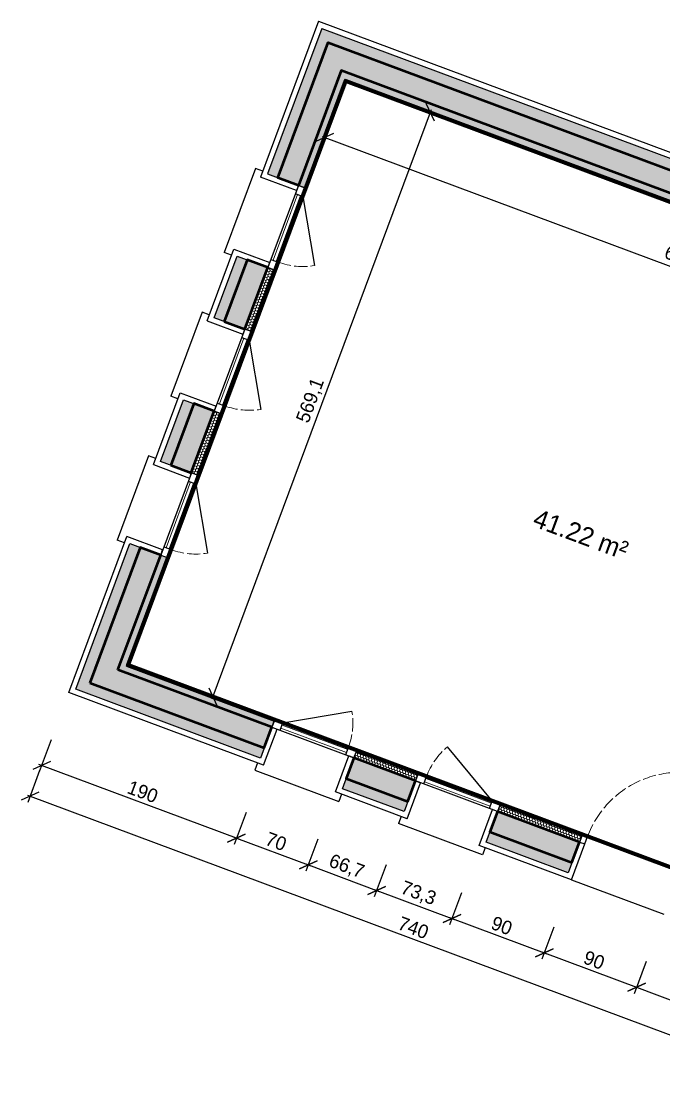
# Model space of a CAD drawing. Header units: centimetres. Extents: x 3005 to 4563, y 876 to 1848.
# Drawn here: x 3005 to 3592, y 876 to 1848 of the extents above; entities that cross this region are included whole.
import ezdxf

# ---------------------------------------------------------------- set-up
doc = ezdxf.new("R2010")
doc.units = ezdxf.units.CM
doc.linetypes.add('ACAD_ISO02W100', pattern=[15, 12, -3])
for name, color, linetype, lineweight in [('03-MURS_coupés - PROJET', 70, 'Continuous', 50), ('07-ALLEGES - PROJET', 150, 'Continuous', 25), ('07-DALLES - PROJET', 150, 'Continuous', 25), ('10-HABILLAGE INT. - PROJET', 104, 'Continuous', 25), ('10-HABILLAGE INT. HACHURES - PROJET', 52, 'Continuous', 25), ('16-MENUI - PROJET', 171, 'Continuous', 25), ('50-SURFACE CHAMP', 150, 'Continuous', 15)]:
    doc.layers.add(name, color=color, linetype=linetype, lineweight=lineweight)
for name, color, linetype, lineweight, true_color in [('03-MURS_hachures - PROJET', 7, 'Continuous', 13, 0x7a7a7a), ('18-ISOLATIONS - PROJET', 7, 'Continuous', 15, 0x7a7a7a), ('82-COTATIONS Extension', 7, 'Continuous', 20, 0xe651d2)]:
    doc.layers.add(name, color=color, linetype=linetype, lineweight=lineweight, true_color=true_color)
doc.layers.add('50-SURFACE-objet', color=2, linetype='Continuous', lineweight=100, plot=False)
doc.styles.add('ELE_CENTURY_GOTHIC', font='GOTHIC.TTF')
doc.dimstyles.new('ELE_ARC_1-50', dxfattribs={"dimscale": 5, "dimtxt": 2.5, "dimasz": 2.5, "dimexe": 1.25, "dimexo": 0.625, "dimtad": 1, "dimtoh": 1, "dimdec": 1, "dimzin": 9, "dimtxsty": 'ELE_CENTURY_GOTHIC', "dimblk": 'OBLIQUE', "dimcen": 0, "dimdle": 0.5, "dimclrt": 256, "dimadec": 1, "dimazin": 2, "dimtp": 0.01, "dimtm": 0.01, "dimtfac": 0.5, "dimtdec": 1, "dimtofl": 0, "dimtmove": 0, "dimatfit": 3, "dimfxl": 5, "dimfxlon": 1, "dimtfillclr": 2, "dimarcsym": 0})
pattern_1 = [(69.56388, (3741.6183, 976.8665), (-0.456843, 2.7114135), [1.5875, -3.175]), (189.56388, (3741.6183, 976.8665), (-2.1197314, -1.7513445), [1.5875, -3.175]), (129.56388, (3741.6183, 976.8665), (-2.5765745, 0.960069), [-3.175, 1.5875])]
pattern_2 = [(339.56388, (3279.3752, 1841.3613), (2.7114135, 0.456843), [1.5875, -3.175]), (99.56388, (3279.3752, 1841.3613), (-1.7513445, 2.1197314), [1.5875, -3.175]), (39.56388, (3279.3752, 1841.3613), (0.960069, 2.5765745), [-3.175, 1.5875])]

# ---------------------------------------------------------------- blocks, each defined once
blk = doc.blocks.new('PORTE_OUVERTURE 90cm')
for points in [[(0, 0), (5, 0), (5, 90), (0, 90)], [(0, 0), (-5, 0), (-5, -7.3), (0, -7.3)], [(90, 0), (95, 0), (95, -7.3), (90, -7.3)]]:
    blk.add_lwpolyline(points, close=True)
at = {"color": 252, "linetype": 'ACAD_ISO02W100', "lineweight": 20, "true_color": 0x939598}
blk.add_arc((0, 0), 90, 0, 90, dxfattribs=at)
blk = doc.blocks.new('FENETRE 1V - 80cm')
for p, q in [((8, 0), (63.43, 32)), ((72, -7.3), (72, 0)), ((8, -7.3), (8, 0))]:
    blk.add_line(p, q)
at = {"color": 152, "lineweight": 15, "true_color": 0x2776bb}
for p, q in [((72, -2.15), (8, -2.15)), ((72, -5.15), (8, -5.15))]:
    blk.add_line(p, q, dxfattribs=at)
blk.add_lwpolyline([(0, -7.3), (80, -7.3), (80, 0), (0, 0)], close=True)
at = {"color": 251, "linetype": 'ACAD_ISO02W100', "lineweight": 15, "true_color": 0x636466}
blk.add_arc((8, 0), 64, 0, 30, dxfattribs=at)
at = {"layer": '07-ALLEGES - PROJET'}
for p, q in [((-1, -42.3), (-1, -49.3)), ((81, -42.3), (81, -49.3)), ((-1, -49.3), (81, -49.3))]:
    blk.add_line(p, q, dxfattribs=at)
blk = doc.blocks.new('_Oblique')
at = {"color": 0, "linetype": 'ByBlock', "lineweight": -2}
blk.add_line((-0.5, -0.5), (0.5, 0.5), dxfattribs=at)
blk = doc.blocks.new('*D27')
at = {"layer": '82-COTATIONS Extension', "color": 0, "lineweight": -2, "transparency": 16777216}
for p, q in [((3032.11, 1192.08), (3021.2, 1162.79)), ((3203.76, 1101.44), (3021.03, 1169.52)), ((3210.15, 1125.74), (3199.24, 1096.45))]:
    blk.add_line(p, q, dxfattribs=at)
at = {"layer": 'Defpoints', "color": 0, "transparency": 16777216}
for p in [(3048.19, 1235.25), (3023.38, 1168.65), (3226.23, 1168.91)]:
    blk.add_point(p, dxfattribs=at)
at = {"layer": '82-COTATIONS Extension', "color": 0, "lineweight": -2, "transparency": 16777216, "xscale": 12.5, "yscale": 12.5, "zscale": 12.5}
for p, rotation in [((3023.38, 1168.65), 159.5638767251507), ((3201.42, 1102.31), 339.5638767251507)]:
    blk.add_blockref('_Oblique', p, dxfattribs=dict(at, rotation=rotation))
at = {"layer": '82-COTATIONS Extension', "transparency": 16777216, "insert": (3115.78, 1144.56), "char_height": 12.5, "attachment_point": 5, "rotation": 339.56388, "style": 'ELE_CENTURY_GOTHIC'}
blk.add_mtext('190', dxfattribs=at)
blk = doc.blocks.new('*D28')
at = {"layer": '82-COTATIONS Extension', "color": 0, "lineweight": -2, "transparency": 16777216}
for p, q in [((3210.15, 1125.74), (3199.24, 1096.45)), ((3199.08, 1103.18), (3269.36, 1076.99)), ((3275.74, 1101.29), (3264.83, 1072.01))]:
    blk.add_line(p, q, dxfattribs=at)
at = {"layer": 'Defpoints', "color": 0, "transparency": 16777216}
for p in [(3226.23, 1168.91), (3291.83, 1144.46), (3267.01, 1077.87)]:
    blk.add_point(p, dxfattribs=at)
at = {"layer": '82-COTATIONS Extension', "color": 0, "lineweight": -2, "transparency": 16777216, "xscale": 12.5, "yscale": 12.5, "zscale": 12.5}
for p, rotation in [((3201.42, 1102.31), 159.5638767251507), ((3267.01, 1077.87), 339.5638767251507)]:
    blk.add_blockref('_Oblique', p, dxfattribs=dict(at, rotation=rotation))
at = {"layer": '82-COTATIONS Extension', "transparency": 16777216, "insert": (3237.6, 1099.17), "char_height": 12.5, "attachment_point": 5, "rotation": 339.56388, "style": 'ELE_CENTURY_GOTHIC'}
blk.add_mtext('70', dxfattribs=at)
blk = doc.blocks.new('*D29')
at = {"layer": '82-COTATIONS Extension', "color": 0, "lineweight": -2, "transparency": 16777216}
for p, q in [((3275.74, 1101.29), (3264.83, 1072.01)), ((3264.67, 1078.74), (3331.87, 1053.7)), ((3338.25, 1078), (3327.34, 1048.72))]:
    blk.add_line(p, q, dxfattribs=at)
at = {"layer": 'Defpoints', "color": 0, "transparency": 16777216}
for p in [(3291.83, 1144.46), (3354.34, 1121.17), (3329.53, 1054.57)]:
    blk.add_point(p, dxfattribs=at)
at = {"layer": '82-COTATIONS Extension', "color": 0, "lineweight": -2, "transparency": 16777216, "xscale": 12.5, "yscale": 12.5, "zscale": 12.5}
for p, rotation in [((3267.01, 1077.87), 159.5638767251507), ((3329.53, 1054.57), 339.5638767251507)]:
    blk.add_blockref('_Oblique', p, dxfattribs=dict(at, rotation=rotation))
at = {"layer": '82-COTATIONS Extension', "transparency": 16777216, "insert": (3301.85, 1075.84), "char_height": 12.5, "attachment_point": 5, "rotation": 339.56388, "style": 'ELE_CENTURY_GOTHIC'}
blk.add_mtext('66,7', dxfattribs=at)
blk = doc.blocks.new('*D30')
at = {"layer": '82-COTATIONS Extension', "color": 0, "lineweight": -2, "transparency": 16777216}
for p, q in [((3338.25, 1078), (3327.34, 1048.72)), ((3327.18, 1055.45), (3400.54, 1028.11)), ((3406.93, 1052.41), (3396.02, 1023.13))]:
    blk.add_line(p, q, dxfattribs=at)
at = {"layer": 'Defpoints', "color": 0, "transparency": 16777216}
for p in [(3354.34, 1121.17), (3423.02, 1095.58), (3398.2, 1028.98)]:
    blk.add_point(p, dxfattribs=at)
at = {"layer": '82-COTATIONS Extension', "color": 0, "lineweight": -2, "transparency": 16777216, "xscale": 12.5, "yscale": 12.5, "zscale": 12.5}
for p, rotation in [((3329.53, 1054.57), 159.5638767251507), ((3398.2, 1028.98), 339.5638767251507)]:
    blk.add_blockref('_Oblique', p, dxfattribs=dict(at, rotation=rotation))
at = {"layer": '82-COTATIONS Extension', "transparency": 16777216, "insert": (3367.45, 1051.4), "char_height": 12.5, "attachment_point": 5, "rotation": 339.56388, "style": 'ELE_CENTURY_GOTHIC'}
blk.add_mtext('73,3', dxfattribs=at)
blk = doc.blocks.new('*D31')
at = {"layer": '82-COTATIONS Extension', "color": 0, "lineweight": -2, "transparency": 16777216}
for p, q in [((3406.93, 1052.41), (3396.02, 1023.13)), ((3395.86, 1029.86), (3484.88, 996.69)), ((3491.27, 1020.99), (3480.36, 991.7))]:
    blk.add_line(p, q, dxfattribs=at)
at = {"layer": 'Defpoints', "color": 0, "transparency": 16777216}
for p in [(3423.02, 1095.58), (3507.35, 1064.16), (3482.54, 997.56)]:
    blk.add_point(p, dxfattribs=at)
at = {"layer": '82-COTATIONS Extension', "color": 0, "lineweight": -2, "transparency": 16777216, "xscale": 12.5, "yscale": 12.5, "zscale": 12.5}
for p, rotation in [((3398.2, 1028.98), 159.5638767251507), ((3482.54, 997.56), 339.5638767251507)]:
    blk.add_blockref('_Oblique', p, dxfattribs=dict(at, rotation=rotation))
at = {"layer": '82-COTATIONS Extension', "transparency": 16777216, "insert": (3443.75, 1022.35), "char_height": 12.5, "attachment_point": 5, "rotation": 339.56388, "style": 'ELE_CENTURY_GOTHIC'}
blk.add_mtext('90', dxfattribs=at)
blk = doc.blocks.new('*D32')
at = {"layer": '82-COTATIONS Extension', "color": 0, "lineweight": -2, "transparency": 16777216}
for p, q in [((3491.27, 1020.99), (3480.36, 991.7)), ((3480.2, 998.43), (3569.22, 965.26)), ((3575.6, 989.56), (3564.69, 960.28))]:
    blk.add_line(p, q, dxfattribs=at)
at = {"layer": 'Defpoints', "color": 0, "transparency": 16777216}
for p in [(3507.35, 1064.16), (3591.69, 1032.73), (3566.87, 966.14)]:
    blk.add_point(p, dxfattribs=at)
at = {"layer": '82-COTATIONS Extension', "color": 0, "lineweight": -2, "transparency": 16777216, "xscale": 12.5, "yscale": 12.5, "zscale": 12.5}
for p, rotation in [((3482.54, 997.56), 159.5638767251507), ((3566.87, 966.14), 339.5638767251507)]:
    blk.add_blockref('_Oblique', p, dxfattribs=dict(at, rotation=rotation))
at = {"layer": '82-COTATIONS Extension', "transparency": 16777216, "insert": (3528.09, 990.93), "char_height": 12.5, "attachment_point": 5, "rotation": 339.56388, "style": 'ELE_CENTURY_GOTHIC'}
blk.add_mtext('90', dxfattribs=at)
blk = doc.blocks.new('*D33')
at = {"layer": '82-COTATIONS Extension', "color": 0, "lineweight": -2, "transparency": 16777216}
for p, q in [((3575.6, 989.56), (3564.69, 960.28)), ((3564.53, 967.01), (3719.15, 909.4)), ((3725.53, 933.7), (3714.62, 904.41))]:
    blk.add_line(p, q, dxfattribs=at)
at = {"layer": 'Defpoints', "color": 0, "transparency": 16777216}
for p in [(3591.69, 1032.73), (3741.62, 976.87), (3716.8, 910.27)]:
    blk.add_point(p, dxfattribs=at)
at = {"layer": '82-COTATIONS Extension', "color": 0, "lineweight": -2, "transparency": 16777216, "xscale": 12.5, "yscale": 12.5, "zscale": 12.5}
for p, rotation in [((3566.87, 966.14), 159.5638767251507), ((3716.8, 910.27), 339.5638767251507)]:
    blk.add_blockref('_Oblique', p, dxfattribs=dict(at, rotation=rotation))
at = {"layer": '82-COTATIONS Extension', "transparency": 16777216, "insert": (3645.22, 947.28), "char_height": 12.5, "attachment_point": 5, "rotation": 339.56388, "style": 'ELE_CENTURY_GOTHIC'}
blk.add_mtext('160', dxfattribs=at)
blk = doc.blocks.new('*D34')
at = {"layer": '82-COTATIONS Extension', "color": 0, "lineweight": -2, "transparency": 16777216}
for p, q in [((3021.63, 1163.96), (3010.72, 1134.68)), ((3010.56, 1141.41), (3708.67, 881.28)), ((3715.06, 905.58), (3704.15, 876.3))]:
    blk.add_line(p, q, dxfattribs=at)
at = {"layer": 'Defpoints', "color": 0, "transparency": 16777216}
for p in [(3048.19, 1235.25), (3741.62, 976.87), (3706.33, 882.16)]:
    blk.add_point(p, dxfattribs=at)
at = {"layer": '82-COTATIONS Extension', "color": 0, "lineweight": -2, "transparency": 16777216, "xscale": 12.5, "yscale": 12.5, "zscale": 12.5}
for p, rotation in [((3012.9, 1140.54), 159.5638767251507), ((3706.33, 882.16), 339.5638767251507)]:
    blk.add_blockref('_Oblique', p, dxfattribs=dict(at, rotation=rotation))
at = {"layer": '82-COTATIONS Extension', "transparency": 16777216, "insert": (3363, 1020.43), "char_height": 12.5, "attachment_point": 5, "rotation": 339.56388, "style": 'ELE_CENTURY_GOTHIC'}
blk.add_mtext('740', dxfattribs=at)
blk = doc.blocks.new('*D35')
at = {"layer": '82-COTATIONS Extension', "color": 0, "lineweight": -2, "transparency": 16777216}
for p, q in [((3290.82, 1765.24), (3279.9, 1735.95)), ((3279.74, 1742.68), (3938.22, 1497.33)), ((3944.6, 1521.63), (3933.69, 1492.34))]:
    blk.add_line(p, q, dxfattribs=at)
at = {"layer": 'Defpoints', "color": 0, "transparency": 16777216}
for p in [(3301.3, 1793.39), (3955.09, 1549.77), (3935.87, 1498.2)]:
    blk.add_point(p, dxfattribs=at)
at = {"layer": '82-COTATIONS Extension', "color": 0, "lineweight": -2, "transparency": 16777216, "xscale": 12.5, "yscale": 12.5, "zscale": 12.5}
for p, rotation in [((3282.09, 1741.81), 159.5638767251507), ((3935.87, 1498.2), 339.5638767251507)]:
    blk.add_blockref('_Oblique', p, dxfattribs=dict(at, rotation=rotation))
at = {"layer": '82-COTATIONS Extension', "transparency": 16777216, "insert": (3612.56, 1629.62), "char_height": 12.5, "attachment_point": 5, "rotation": 339.56388, "style": 'ELE_CENTURY_GOTHIC'}
blk.add_mtext('697,7', dxfattribs=at)
blk = doc.blocks.new('*D36')
at = {"layer": '82-COTATIONS Extension', "color": 0, "lineweight": -2, "transparency": 16777216}
for p, q in [((3355.09, 1773.34), (3384.38, 1762.43)), ((3379.39, 1766.96), (3178.94, 1229)), ((3156.39, 1240.07), (3185.67, 1229.16))]:
    blk.add_line(p, q, dxfattribs=at)
at = {"layer": 'Defpoints', "color": 0, "transparency": 16777216}
for p in [(3301.3, 1793.39), (3102.6, 1260.12), (3179.82, 1231.34)]:
    blk.add_point(p, dxfattribs=at)
at = {"layer": '82-COTATIONS Extension', "color": 0, "lineweight": -2, "transparency": 16777216, "xscale": 12.5, "yscale": 12.5, "zscale": 12.5}
for p, rotation in [((3378.52, 1764.61), 69.56387672515072), ((3179.82, 1231.34), 249.5638767251507)]:
    blk.add_blockref('_Oblique', p, dxfattribs=dict(at, rotation=rotation))
at = {"layer": '82-COTATIONS Extension', "transparency": 16777216, "insert": (3269.55, 1501.56), "char_height": 12.5, "attachment_point": 5, "rotation": 69.56388, "style": 'ELE_CENTURY_GOTHIC'}
blk.add_mtext('569,1', dxfattribs=at)

msp = doc.modelspace()

# ---------------------------------------------------------------- hatches: boundary and pattern name
at = {"layer": '03-MURS_hachures - PROJET'}
h = msp.add_hatch(dxfattribs=at)
h.set_pattern_fill('AR-CONC', color=256, scale=0.2)
h.paths.add_polyline_path([(3608.59, 1063.78), (3601.61, 1045.04), (3746.86, 990.92), (3753.84, 1009.66)])
h.paths.add_polyline_path([(3514.89, 1098.7), (3439.92, 1126.63), (3432.94, 1107.89), (3507.9, 1079.96)])
h.paths.add_polyline_path([(3308.73, 1175.52), (3301.75, 1156.77), (3357.97, 1135.83), (3364.96, 1154.57)])
h.paths.add_polyline_path([(3233.77, 1203.45), (3093.21, 1255.82), (3132.26, 1360.63), (3113.52, 1367.61), (3067.49, 1244.07), (3226.79, 1184.71)])
h.paths.add_polyline_path([(3181.14, 1491.82), (3162.4, 1498.8), (3141.45, 1442.58), (3160.19, 1435.59)])
h.paths.add_polyline_path([(3230.03, 1623.01), (3211.29, 1629.99), (3190.34, 1573.76), (3209.08, 1566.78)])
h.paths.add_polyline_path([(3297.01, 1802.77), (3957.64, 1556.61), (3964.62, 1575.36), (3285.25, 1828.5), (3239.22, 1704.95), (3257.96, 1697.97)])
at = {"layer": '18-ISOLATIONS - PROJET'}
h = msp.add_hatch(dxfattribs=at)
h.set_pattern_fill('HONEY', color=256, scale=0.5)
h.set_pattern_definition(pattern_2)
h.paths.add_polyline_path([(3968.12, 1584.73), (3279.38, 1841.36), (3229.85, 1708.45), (3239.22, 1704.95), (3285.25, 1828.5), (3964.62, 1575.36)])
h.paths.add_polyline_path([(3211.29, 1629.99), (3201.92, 1633.48), (3180.97, 1577.26), (3190.34, 1573.76)])
h.paths.add_polyline_path([(3162.4, 1498.8), (3153.03, 1502.29), (3132.08, 1446.07), (3141.45, 1442.58)])
h.paths.add_polyline_path([(3113.52, 1367.61), (3104.15, 1371.1), (3054.62, 1238.19), (3223.29, 1175.34), (3226.79, 1184.71), (3067.49, 1244.07)])
h.paths.add_polyline_path([(3357.97, 1135.83), (3301.75, 1156.77), (3298.26, 1147.4), (3354.48, 1126.45)])
h.paths.add_polyline_path([(3507.9, 1079.96), (3432.94, 1107.89), (3429.45, 1098.52), (3504.41, 1070.59)])
h.paths.add_polyline_path([(3746.86, 990.92), (3601.61, 1045.04), (3598.12, 1035.67), (3743.36, 981.55)])
h = msp.add_hatch(dxfattribs=at)
h.set_pattern_fill('HONEY', color=256, scale=0.5)
h.set_pattern_definition(pattern_2)
h.paths.add_polyline_path([(3957.64, 1556.61), (3297.01, 1802.77), (3257.96, 1697.97), (3263.58, 1695.88), (3300.54, 1795.06), (3955.55, 1550.99)])
h = msp.add_hatch(dxfattribs=at)
h.set_pattern_fill('HONEY', color=256, scale=0.5, angle=-90)
h.set_pattern_definition([(339.56388, (3031.378, 1190.1215), (2.7114135, 0.456843), [1.5875, -3.175]), (99.56388, (3031.378, 1190.1215), (-1.7513445, 2.1197314), [1.5875, -3.175]), (39.56388, (3031.378, 1190.1215), (0.960069, 2.5765745), [-3.175, 1.5875])])
h.paths.add_polyline_path([(3209.08, 1566.78), (3214.7, 1564.69), (3235.65, 1620.91), (3230.03, 1623.01)])
h = msp.add_hatch(dxfattribs=at)
h.set_pattern_fill('HONEY', color=256, scale=0.5, angle=-90)
h.set_pattern_definition([(339.56388, (2982.4951, 1058.9328), (2.7114135, 0.456843), [1.5875, -3.175]), (99.56388, (2982.4951, 1058.9328), (-1.7513445, 2.1197314), [1.5875, -3.175]), (39.56388, (2982.4951, 1058.9328), (0.960069, 2.5765745), [-3.175, 1.5875])])
h.paths.add_polyline_path([(3160.19, 1435.59), (3165.82, 1433.5), (3186.77, 1489.72), (3181.14, 1491.82)])
h = msp.add_hatch(dxfattribs=at)
h.set_pattern_fill('HONEY', color=256, scale=0.5)
h.set_pattern_definition(pattern_1)
h.paths.add_polyline_path([(3132.26, 1360.63), (3093.21, 1255.82), (3233.77, 1203.45), (3235.86, 1209.07), (3100.93, 1259.35), (3137.88, 1358.53)])
h.paths.add_polyline_path([(3610.69, 1069.41), (3608.59, 1063.78), (3753.84, 1009.66), (3755.93, 1015.29)])
h = msp.add_hatch(dxfattribs=at)
h.set_pattern_fill('HONEY', color=256, scale=0.5)
h.set_pattern_definition(pattern_1)
h.paths.add_polyline_path([(3310.83, 1181.14), (3308.73, 1175.52), (3364.96, 1154.57), (3367.05, 1160.19)])
h = msp.add_hatch(dxfattribs=at)
h.set_pattern_fill('HONEY', color=256, scale=0.5)
h.set_pattern_definition([(69.56388, (3872.807, 927.9837), (-0.456843, 2.7114135), [1.5875, -3.175]), (189.56388, (3872.807, 927.9837), (-2.1197314, -1.7513445), [1.5875, -3.175]), (129.56388, (3872.807, 927.9837), (-2.5765745, 0.960069), [-3.175, 1.5875])])
h.paths.add_polyline_path([(3514.89, 1098.7), (3516.98, 1104.32), (3442.02, 1132.26), (3439.92, 1126.63)])

# ---------------------------------------------------------------- linework, layer by layer
at = {"layer": '03-MURS_coupés - PROJET'}
for p, q in [((3233.77, 1203.45), (3093.21, 1255.82)), ((3067.49, 1244.07), (3226.79, 1184.71)), ((3226.79, 1184.71), (3233.77, 1203.45))]:
    msp.add_line(p, q, dxfattribs=at)
for points in [[(3957.64, 1556.61), (3297.01, 1802.77), (3257.96, 1697.97), (3239.22, 1704.95), (3285.25, 1828.5), (3964.62, 1575.36)], [(3093.21, 1255.82), (3132.26, 1360.63), (3113.52, 1367.61), (3067.49, 1244.07)]]:
    msp.add_lwpolyline(points, dxfattribs=at)
for points in [[(3190.34, 1573.76), (3209.08, 1566.78), (3230.03, 1623.01), (3211.29, 1629.99)], [(3141.45, 1442.58), (3160.19, 1435.59), (3181.14, 1491.82), (3162.4, 1498.8)], [(3357.97, 1135.83), (3364.96, 1154.57), (3308.73, 1175.52), (3301.75, 1156.77)], [(3507.9, 1079.96), (3514.89, 1098.7), (3439.92, 1126.63), (3432.94, 1107.89)]]:
    msp.add_lwpolyline(points, close=True, dxfattribs=at)
at = {"layer": '07-DALLES - PROJET'}
msp.add_line((3507.35, 1064.16), (3591.69, 1032.73), dxfattribs=at)
at = {"layer": '10-HABILLAGE INT. - PROJET'}
for p, q in [((3300.54, 1795.06), (3263.58, 1695.88)), ((3301.3, 1793.39), (3264.8, 1695.42)), ((3300.54, 1795.06), (3955.55, 1550.99)), ((3301.3, 1793.39), (3955.09, 1549.77)), ((3257.96, 1697.97), (3264.8, 1695.42)), ((3132.26, 1360.63), (3139.1, 1358.08)), ((3100.93, 1259.35), (3137.88, 1358.53)), ((3102.6, 1260.12), (3139.1, 1358.08)), ((3233.77, 1203.45), (3235.86, 1209.07))]:
    msp.add_line(p, q, dxfattribs=at)
for points in [[(3214.7, 1564.69), (3235.65, 1620.91)], [(3215.92, 1564.23), (3236.87, 1620.46)], [(3235.65, 1620.91), (3236.87, 1620.46)], [(3215.92, 1564.23), (3214.7, 1564.69)], [(3165.82, 1433.5), (3186.77, 1489.72)], [(3167.04, 1433.04), (3187.99, 1489.27)], [(3186.77, 1489.72), (3187.99, 1489.27)], [(3167.04, 1433.04), (3165.82, 1433.5)], [(3100.93, 1259.35), (3235.86, 1209.07), (3236.32, 1210.29), (3102.6, 1260.12)], [(3310.83, 1181.14), (3311.28, 1182.36)], [(3367.05, 1160.19), (3310.83, 1181.14)], [(3367.51, 1161.41), (3311.28, 1182.36)], [(3367.51, 1161.41), (3367.05, 1160.19)], [(3442.02, 1132.26), (3442.47, 1133.47)], [(3516.98, 1104.32), (3442.02, 1132.26)], [(3517.44, 1105.54), (3442.47, 1133.47)], [(3517.44, 1105.54), (3516.98, 1104.32)]]:
    msp.add_lwpolyline(points, dxfattribs=at)
at = {"layer": '10-HABILLAGE INT. HACHURES - PROJET'}
for p, q in [((3235.65, 1620.91), (3230.03, 1623.01)), ((3214.7, 1564.69), (3209.08, 1566.78)), ((3186.77, 1489.72), (3181.14, 1491.82)), ((3165.82, 1433.5), (3160.19, 1435.59)), ((3310.83, 1181.14), (3308.73, 1175.52)), ((3367.05, 1160.19), (3364.96, 1154.57)), ((3442.02, 1132.26), (3439.92, 1126.63)), ((3516.98, 1104.32), (3514.89, 1098.7))]:
    msp.add_line(p, q, dxfattribs=at)
at = {"layer": '16-MENUI - PROJET'}
for p, q in [((3276.44, 1847.79), (3223.42, 1705.51)), ((3276.44, 1847.79), (3969.86, 1589.41)), ((3279.38, 1841.36), (3229.85, 1708.45)), ((3279.38, 1841.36), (3968.12, 1584.73)), ((3198.98, 1639.91), (3231.77, 1627.69)), ((3230.03, 1623.01), (3231.77, 1627.69)), ((3174.53, 1574.32), (3207.33, 1562.1)), ((3209.08, 1566.78), (3207.33, 1562.1)), ((3150.09, 1508.72), (3182.89, 1496.5)), ((3181.14, 1491.82), (3182.89, 1496.5)), ((3125.65, 1443.13), (3158.45, 1430.91)), ((3160.19, 1435.59), (3158.45, 1430.91)), ((3048.19, 1235.25), (3101.21, 1377.53)), ((3054.62, 1238.19), (3104.15, 1371.1)), ((3226.23, 1168.91), (3048.19, 1235.25)), ((3223.29, 1175.34), (3054.62, 1238.19)), ((3233.77, 1203.45), (3223.29, 1175.34)), ((3226.23, 1168.91), (3238.45, 1201.7)), ((3233.77, 1203.45), (3238.45, 1201.7)), ((3291.83, 1144.46), (3304.05, 1177.26)), ((3308.73, 1175.52), (3304.05, 1177.26)), ((3357.42, 1120.02), (3369.64, 1152.82)), ((3364.96, 1154.57), (3369.64, 1152.82)), ((3423.02, 1095.58), (3435.24, 1128.38)), ((3439.92, 1126.63), (3435.24, 1128.38)), ((3514.89, 1098.7), (3519.57, 1096.95)), ((3507.35, 1064.16), (3519.57, 1096.95))]:
    msp.add_line(p, q, dxfattribs=at)
for points in [[(3229.85, 1708.45), (3257.96, 1697.97), (3256.21, 1693.28), (3223.42, 1705.51)], [(3174.53, 1574.32), (3198.98, 1639.91)], [(3209.08, 1566.78), (3180.97, 1577.26), (3201.92, 1633.48), (3230.03, 1623.01)], [(3125.65, 1443.13), (3150.09, 1508.72)], [(3160.19, 1435.59), (3132.08, 1446.07), (3153.03, 1502.29), (3181.14, 1491.82)], [(3104.15, 1371.1), (3132.26, 1360.63), (3134.01, 1365.31), (3101.21, 1377.53)], [(3364.96, 1154.57), (3354.48, 1126.45), (3298.26, 1147.4), (3308.73, 1175.52)], [(3357.42, 1120.02), (3291.83, 1144.46)], [(3514.89, 1098.7), (3504.41, 1070.59), (3429.45, 1098.52), (3439.92, 1126.63)], [(3507.35, 1064.16), (3423.02, 1095.58)]]:
    msp.add_lwpolyline(points, dxfattribs=at)
at = {"layer": '50-SURFACE-objet'}
msp.add_lwpolyline([(3955.09, 1549.77), (3924.31, 1467.17), (3967.42, 1451.1), (3852.54, 1142.81), (3809.44, 1158.87), (3756.39, 1016.5), (3102.6, 1260.12), (3301.3, 1793.39)], close=True, dxfattribs=at)

# ---------------------------------------------------------------- block references
at = {"layer": '16-MENUI - PROJET'}
for p, rotation in [((3264.8, 1695.42), 249.5638767251565), ((3215.92, 1564.23), 249.5638767251562), ((3167.04, 1433.04), 249.5638767251562), ((3236.32, 1210.29), 339.5638767251563)]:
    msp.add_blockref('FENETRE 1V - 80cm', p, dxfattribs=dict(at, rotation=rotation))
at = {"layer": '16-MENUI - PROJET', "xscale": -1}
for name, p, rotation in [('FENETRE 1V - 80cm', (3442.47, 1133.47), 339.5638767251506), ('PORTE_OUVERTURE 90cm', (3606.46, 1072.37), 339.5638767251505)]:
    msp.add_blockref(name, p, dxfattribs=dict(at, rotation=rotation))

# ---------------------------------------------------------------- texts
at = {"layer": '50-SURFACE CHAMP', "insert": (3476.93, 1403.33), "char_height": 17, "attachment_point": 1, "rotation": 339.56388, "style": 'ELE_CENTURY_GOTHIC'}
msp.add_mtext('41.22 m²', dxfattribs=at)

# ---------------------------------------------------------------- dimensions: what is measured, and where the dimension line sits
at = {"layer": '82-COTATIONS Extension'}
dim = msp.add_aligned_dim(p1=(3301.3, 1793.39), p2=(3102.6, 1260.12), distance=82.4, dimstyle='ELE_ARC_1-50', override={"dimpost": '\\X'}, dxfattribs=at)
dim.commit()
dim.dimension.update_dxf_attribs({"geometry": '*D36', "text_midpoint": (3269.55, 1501.56)})
for base, p1, p2, override, picture, middle in [((3935.87, 1498.2), (3301.3, 1793.39), (3955.09, 1549.77), {"dimpost": '\\X'}, '*D35', (3612.56, 1629.62)), ((3706.33, 882.16), (3048.19, 1235.25), (3741.62, 976.87), {"dimpost": '\\X'}, '*D34', (3363, 1020.43)), ((3023.38, 1168.65), (3226.23, 1168.91), (3048.19, 1235.25), {"dimpost": '\\X'}, '*D27', (3115.78, 1144.56)), ((3267.01, 1077.87), (3226.23, 1168.91), (3291.83, 1144.46), {"dimpost": '\\X', "dimtmove": 1}, '*D28', (3237.6, 1099.17)), ((3329.53, 1054.57), (3291.83, 1144.46), (3354.34, 1121.17), {"dimpost": '\\X', "dimtmove": 1}, '*D29', (3301.85, 1075.84)), ((3398.2, 1028.98), (3354.34, 1121.17), (3423.02, 1095.58), {"dimpost": '\\X', "dimtmove": 1}, '*D30', (3367.45, 1051.4)), ((3482.54, 997.56), (3423.02, 1095.58), (3507.35, 1064.16), {"dimpost": '\\X', "dimtmove": 1}, '*D31', (3443.75, 1022.35)), ((3566.87, 966.14), (3507.35, 1064.16), (3591.69, 1032.73), {"dimpost": '\\X', "dimtmove": 1}, '*D32', (3528.09, 990.93)), ((3716.8, 910.27), (3591.69, 1032.73), (3741.62, 976.87), {"dimpost": '\\X', "dimtmove": 1}, '*D33', (3645.22, 947.28))]:
    dim = msp.add_linear_dim(base=base, p1=p1, p2=p2, angle=339.56388, dimstyle='ELE_ARC_1-50', override=override, dxfattribs=at)
    dim.commit()
    dim.dimension.update_dxf_attribs({"geometry": picture, "text_midpoint": middle})

doc.saveas('drawing.dxf')
